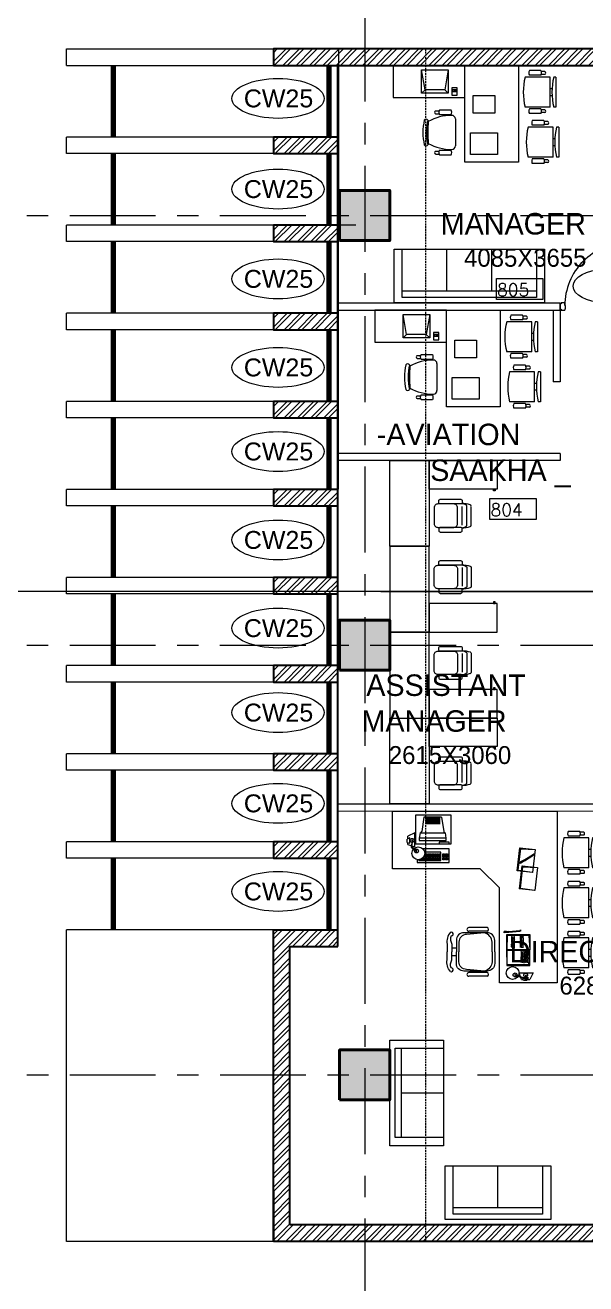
# Model space of a CAD drawing. Header units: millimetres. Extents: x 24487468 to 24959437, y -333213 to 842934.
# Drawn here: x 24724849 to 24732686, y 423765 to 441340 of the extents above; entities that cross this region are included whole.
import ezdxf

# ---------------------------------------------------------------- set-up
doc = ezdxf.new("R2010")
doc.units = ezdxf.units.MM
doc.header["$MEASUREMENT"] = 0
doc.linetypes.add('Centreline', pattern=[21, 12, -3, 3, -3])
doc.linetypes.add('DASHED2', pattern=[0.375, 0.25, -0.125])
doc.layers.get('0').update_dxf_attribs({"lineweight": 5})
for name, color, linetype, lineweight in [('A 0.13 dw', 175, 'Continuous', 5), ('A 0.13furniture', 30, 'Continuous', 0), ('COLUMN', 12, 'Continuous', 40), ('HACTH', 8, 'Continuous', 0), ('hatch', 9, 'Continuous', 0), ('p1 plan grid lck', 6, 'Continuous', 5), ('room number', 99, 'Continuous', 20), ('text', 7, 'Continuous', 15), ('TEXT ROOM', 3, 'Continuous', 15), ('wall', 53, 'Continuous', 15), ('Wall1', 37, 'Continuous', 30), ('WALL2', 4, 'Continuous', 15), ('win shutters', 140, 'Continuous', 25)]:
    doc.layers.add(name, color=color, linetype=linetype, lineweight=lineweight)
doc.styles.add('arial', font='times.ttf')
doc.styles.add('ATTR', font='romans.shx', dxfattribs={"width": 0.8, "height": 0.48})
doc.styles.add('ordinary', font='arial.ttf')
doc.styles.add('ROMANS', font='romans__.ttf')

# ---------------------------------------------------------------- blocks, each defined once
blk = doc.blocks.new('column 350')
at = {"layer": 'COLUMN', "ltscale": 100}
h = blk.add_hatch(color=256, dxfattribs=at)
h.dxf.hatch_style = 1
h.paths.add_polyline_path([(1327.5, 1037.5), (627.5, 1037.5), (627.5, 337.5), (1327.5, 337.5)])
blk.add_lwpolyline([(627.5, 1037.5), (1327.5, 1037.5), (1327.5, 337.5), (627.5, 337.5)], close=True, dxfattribs=at)
blk = doc.blocks.new('Door1000-flat-3')
at = {"layer": 'A 0.13 dw'}
for p, q in [((-38, 0), (-38, -12)), ((38, 0), (-38, 0)), ((-38, -12), (-50, -12)), ((-50, -12), (-50, -63)), ((-50, -63), (-25, -75)), ((-25, -75), (12, -75)), ((12, -75), (12, -63)), ((12, -63), (50, -63)), ((38, -12), (38, 0)), ((50, -12), (38, -12)), ((50, -63), (50, -12)), ((-50, -937), (-25, -925)), ((-50, -988), (-50, -937)), ((-38, -988), (-50, -988)), ((-38, -1000), (-38, -988)), ((38, -1000), (-38, -1000)), ((-25, -925), (12, -925)), ((12, -925), (12, -937)), ((12, -925), (886, -925)), ((12, -937), (50, -937)), ((12, -937), (886, -937)), ((50, -988), (38, -988)), ((38, -988), (38, -1000)), ((50, -937), (50, -988))]:
    blk.add_line(p, q, dxfattribs=at)
blk.add_lwpolyline([(886, -937), (886, -937, 0.414214), (12, -63)], format="xyb", dxfattribs=at)
blk = doc.blocks.new('SEC')
at = {"layer": 'HACTH', "ltscale": 100}
for points in [[(-25663, 0), (-60348, 0), (-60348, 3449), (-59923, 2854)], [(-34685, 0), (0, 0), (0, 3449), (-425, 2854)]]:
    blk.add_lwpolyline(points, dxfattribs=at)
blk = doc.blocks.new('Executive Armchair 1-flat-5-flat-1')
at = {"layer": 'A 0.13furniture'}
for p, q in [((-80.00175, 209.8875), (-430.05475, 209.8875)), ((-207.9205, 299.7425), (-369.9195, 299.7425)), ((-207.9205, 234.94), (-369.9195, 234.94)), ((-152.609, 286.8125), (-201.71775, 286.7925)), ((-152.68875, 247.275), (-200.6105, 247.28)), ((-80.00175, -209.89), (-80.00175, 209.8875)), ((0, 210), (-30.0025, 210)), ((0, 210), (0, -210)), ((-53.85975, 45), (-80.00175, 45)), ((-80.00175, -45), (-53.8405, -45)), ((-80.00175, -209.89), (-430.001, -209.89)), ((-207.9205, -234.9425), (-369.9195, -234.9425)), ((-207.9205, -299.745), (-369.9195, -299.745)), ((-152.609, -286.815), (-201.71775, -286.795)), ((-152.68875, -247.2775), (-200.6105, -247.2825)), ((0, -210), (-30.0025, -210))]:
    blk.add_line(p, q, dxfattribs=at)
for centre, radius, start, end in [((439.44675, 0.11), 894.44925, 166.435999999, 193.5788), ((-316.09875, 267.3425), 62.82115, 148.951400001, 211.048700002), ((-261.74125, 267.3425), 62.82123, 328.951400001, 31.04859), ((-161.7745, 267.0625), 21.77348, 294.664000001, 65.104889999), ((839.5795, 0), 894.58, 166.423299999, 193.576700001), ((-316.099, -267.3425), 62.821, 148.951299998, 211.048700002), ((-261.741, -267.3425), 62.821, 328.951299998, 31.04867), ((-161.7745, -267.065), 21.77342, 294.894900003, 65.336150001)]:
    blk.add_arc(centre, radius, start, end, dxfattribs=at)
at = {"layer": 'A 0.13furniture', "style": 'ATTR', "text_generation_flag": 4, "width": 0.8, "flags": 9}
blk.add_attdef('ESTCODE', (0, 0), '', height=0.1199, rotation=90, dxfattribs=at)
blk = doc.blocks.new('Executive Armchair 1-flat-6-flat-1')
at = {"layer": 'A 0.13furniture'}
for p, q in [((-80.00175, 209.8875), (-430.05475, 209.8875)), ((-207.9205, 299.7425), (-369.9195, 299.7425)), ((-207.9205, 234.94), (-369.9195, 234.94)), ((-152.609, 286.8125), (-201.71775, 286.7925)), ((-152.68875, 247.275), (-200.6105, 247.28)), ((-80.00175, -209.89), (-80.00175, 209.8875)), ((0, 210), (-30.0025, 210)), ((0, 210), (0, -210)), ((-53.85975, 45), (-80.00175, 45)), ((-80.00175, -45), (-53.8405, -45)), ((-80.00175, -209.89), (-430.001, -209.89)), ((-207.9205, -234.9425), (-369.9195, -234.9425)), ((-207.9205, -299.745), (-369.9195, -299.745)), ((-152.609, -286.815), (-201.71775, -286.795)), ((-152.68875, -247.2775), (-200.6105, -247.2825)), ((0, -210), (-30.0025, -210))]:
    blk.add_line(p, q, dxfattribs=at)
for centre, radius, start, end in [((439.44675, 0.11), 894.44925, 166.435999999, 193.5788), ((-316.09875, 267.3425), 62.82115, 148.951400001, 211.048700002), ((-261.74125, 267.3425), 62.82123, 328.951400001, 31.04859), ((-161.7745, 267.0625), 21.77348, 294.664000001, 65.104889999), ((839.5795, 0), 894.58, 166.423299999, 193.576700001), ((-316.099, -267.3425), 62.821, 148.951299998, 211.048700002), ((-261.741, -267.3425), 62.821, 328.951299998, 31.04867), ((-161.7745, -267.065), 21.77342, 294.894900003, 65.336150001)]:
    blk.add_arc(centre, radius, start, end, dxfattribs=at)
at = {"layer": 'A 0.13furniture', "style": 'ATTR', "text_generation_flag": 4, "width": 0.8, "flags": 9}
blk.add_attdef('ESTCODE', (0, 0), '', height=0.1199, rotation=90, dxfattribs=at)
blk = doc.blocks.new('sdfsdfsdf')
at = {"layer": 'A 0.13furniture'}
for p, q in [((-162023, -615733), (-162014, -615531)), ((-161955, -615537), (-161948, -615556)), ((-161939, -615551), (-161955, -615537)), ((-161866, -615687), (-161948, -615556)), ((-161857, -615681), (-161939, -615551)), ((-161771, -615701), (-161762, -615499)), ((-161725, -615770), (-161698, -615571)), ((-161698, -615571), (-161693, -615568)), ((-161473, -615738), (-161446, -615540)), ((-161446, -615540), (-161442, -615536)), ((-160827, -615607), (-160813, -615620)), ((-160817, -615921), (-160813, -615620)), ((-160813, -615620), (-160612, -615607)), ((-160411, -615620), (-160612, -615607)), ((-160608, -615925), (-160608, -615607)), ((-160407, -615921), (-160411, -615620)), ((-160294, -615755), (-160294, -615561)), ((-160294, -615561), (-160199, -615607)), ((-160197, -615623), (-160266, -615806)), ((-160261, -615659), (-160197, -615623)), ((-160226, -615705), (-160226, -615627)), ((-160226, -615627), (-160188, -615645)), ((-160199, -615640), (-160199, -615607)), ((-162038, -615745), (-162023, -615733)), ((-161725, -615770), (-162023, -615733)), ((-161869, -615689), (-161857, -615681)), ((-161835, -615743), (-161869, -615689)), ((-161857, -615681), (-161854, -615680)), ((-161852, -615715), (-161856, -615717)), ((-161839, -615744), (-161856, -615717)), ((-161854, -615680), (-161820, -615734)), ((-161835, -615741), (-161852, -615715)), ((-161835, -615741), (-161839, -615744)), ((-161820, -615734), (-161835, -615743)), ((-161786, -615713), (-161771, -615701)), ((-161473, -615738), (-161771, -615701)), ((-161725, -615770), (-161717, -615781)), ((-161466, -615749), (-161473, -615738)), ((-160882, -615726), (-160885, -615746)), ((-160871, -615899), (-160885, -615746)), ((-160874, -615745), (-160882, -615726)), ((-160860, -615898), (-160874, -615745)), ((-160199, -615724), (-160294, -615755)), ((-160192, -615633), (-160260, -615815)), ((-160257, -615669), (-160192, -615633)), ((-160188, -615692), (-160226, -615705)), ((-160199, -615724), (-160199, -615696)), ((-160188, -615692), (-160188, -615645)), ((-160875, -615899), (-160860, -615898)), ((-160869, -615963), (-160875, -615899)), ((-160871, -615930), (-160875, -615931)), ((-160872, -615962), (-160875, -615931)), ((-160868, -615961), (-160872, -615962)), ((-160868, -615961), (-160871, -615930)), ((-160851, -615962), (-160869, -615963)), ((-160860, -615898), (-160857, -615898)), ((-160857, -615898), (-160851, -615962)), ((-160827, -615929), (-160817, -615921)), ((-160817, -615921), (-160616, -615925)), ((-160616, -615925), (-160612, -615929)), ((-160407, -615921), (-160608, -615925)), ((-161746, -616298), (-161478, -616030)), ((-160925, -616203), (-160925, -616458)), ((-160873, -616203), (-160873, -616458)), ((-160296, -616203), (-160296, -616458)), ((-160244, -616203), (-160244, -616458)), ((-160638, -616631), (-160638, -616694)), ((-160531, -616631), (-160531, -616694)), ((-162495, -616707), (-162495, -617205)), ((-162092, -616707), (-162495, -616707)), ((-162464, -616838), (-162265, -616808)), ((-162464, -616838), (-162464, -617087)), ((-162173, -616773), (-162245, -616784)), ((-162245, -617140), (-162245, -616784)), ((-162173, -616773), (-162173, -617151)), ((-162139, -616773), (-162173, -616773)), ((-162139, -617151), (-162139, -616773)), ((-162116, -616731), (-162116, -616873)), ((-162092, -616731), (-162116, -616731)), ((-162092, -617205), (-162092, -616707)), ((-162024, -616731), (-162024, -617102)), ((-161835, -616731), (-162024, -616731)), ((-161977, -616850), (-161977, -617076)), ((-161859, -616850), (-161977, -616850)), ((-161859, -617158), (-161859, -616850)), ((-161835, -617181), (-161835, -616731)), ((-162464, -616866), (-162370, -616866)), ((-162464, -616877), (-162370, -616877)), ((-162464, -616887), (-162370, -616887)), ((-162464, -616898), (-162370, -616898)), ((-162464, -616909), (-162370, -616909)), ((-162464, -616920), (-162370, -616920)), ((-162464, -616930), (-162370, -616930)), ((-162464, -616941), (-162370, -616941)), ((-162464, -616941), (-162370, -616941)), ((-162464, -616952), (-162370, -616952)), ((-162464, -616963), (-162370, -616963)), ((-162464, -616973), (-162370, -616973)), ((-162464, -616984), (-162370, -616984)), ((-162464, -616995), (-162370, -616995)), ((-162464, -617005), (-162370, -617005)), ((-162464, -617016), (-162370, -617016)), ((-162464, -617027), (-162370, -617027)), ((-162116, -616873), (-162092, -616873)), ((-162495, -617205), (-162092, -617205)), ((-162464, -617038), (-162370, -617038)), ((-162464, -617048), (-162370, -617048)), ((-162464, -617059), (-162370, -617059)), ((-162464, -617087), (-162265, -617116)), ((-162245, -617140), (-162173, -617151)), ((-162173, -617151), (-162139, -617151)), ((-162056, -617257), (-161999, -617188)), ((-162047, -617262), (-161990, -617194)), ((-161872, -617181), (-161835, -617181)), ((-161870, -617158), (-161859, -617158)), ((-162245, -617214), (-162199, -617309)), ((-162050, -617214), (-162245, -617214)), ((-162166, -617309), (-162199, -617309)), ((-162101, -617283), (-162179, -617283)), ((-162179, -617283), (-162161, -617321)), ((-162114, -617321), (-162161, -617321)), ((-162146, -617247), (-162056, -617257)), ((-162136, -617251), (-162047, -617262)), ((-162114, -617321), (-162101, -617283)), ((-162082, -617309), (-162110, -617309)), ((-162082, -617309), (-162050, -617214))]:
    blk.add_line(p, q, dxfattribs=at)
for points in [[(-162552, -616019), (-162552, -615224), (-160152, -615224), (-160152, -615734)], [(-160152, -615734), (-160152, -616030), (-161478, -616030)], [(-161746, -616298), (-161746, -617524), (-162552, -617524), (-162552, -616019)], [(-161922, -617083), (-161915, -617083), (-161915, -617086)], [(-161910, -617089), (-161910, -617083), (-161902, -617083), (-161902, -617096)], [(-161892, -617105), (-161886, -617105), (-161886, -617112)], [(-161876, -617131), (-161872, -617131), (-161872, -617146), (-161872, -617146)]]:
    blk.add_lwpolyline(points, dxfattribs=at)
for points in [[(-161693, -615568), (-161717, -615781), (-162038, -615745), (-162014, -615531)], [(-161442, -615536), (-161466, -615749), (-161786, -615713), (-161762, -615499)], [(-160612, -615929), (-160827, -615929), (-160827, -615607), (-160612, -615607)], [(-160612, -615929), (-160397, -615929), (-160397, -615607), (-160612, -615607)], [(-161945, -616758), (-161945, -616773), (-161954, -616773), (-161954, -616758)], [(-161945, -616784), (-161945, -616799), (-161954, -616799), (-161954, -616784)], [(-161945, -616806), (-161945, -616821), (-161954, -616821), (-161954, -616806)], [(-161930, -616758), (-161930, -616773), (-161939, -616773), (-161939, -616758)], [(-161930, -616784), (-161930, -616799), (-161939, -616799), (-161939, -616784)], [(-161930, -616806), (-161930, -616821), (-161939, -616821), (-161939, -616806)], [(-161915, -616758), (-161915, -616773), (-161924, -616773), (-161924, -616758)], [(-161915, -616784), (-161915, -616799), (-161924, -616799), (-161924, -616784)], [(-161915, -616806), (-161915, -616821), (-161924, -616821), (-161924, -616806)], [(-161902, -616758), (-161902, -616773), (-161910, -616773), (-161910, -616758)], [(-161902, -616784), (-161902, -616799), (-161910, -616799), (-161910, -616784)], [(-161902, -616806), (-161902, -616821), (-161910, -616821), (-161910, -616806)], [(-161886, -616758), (-161886, -616773), (-161895, -616773), (-161895, -616758)], [(-161886, -616784), (-161886, -616799), (-161895, -616799), (-161895, -616784)], [(-161886, -616806), (-161886, -616821), (-161895, -616821), (-161895, -616806)], [(-161872, -616758), (-161872, -616773), (-161880, -616773), (-161880, -616758)], [(-161872, -616784), (-161872, -616799), (-161880, -616799), (-161880, -616784)], [(-161872, -616806), (-161872, -616821), (-161880, -616821), (-161880, -616806)], [(-161945, -616865), (-161945, -616881), (-161954, -616881), (-161954, -616865)], [(-161945, -616891), (-161945, -616906), (-161954, -616906), (-161954, -616891)], [(-161945, -616914), (-161945, -616929), (-161954, -616929), (-161954, -616914)], [(-161945, -616940), (-161945, -616955), (-161954, -616955), (-161954, -616940)], [(-161945, -616960), (-161945, -616976), (-161954, -616976), (-161954, -616960)], [(-161945, -616986), (-161945, -617001), (-161954, -617001), (-161954, -616986)], [(-161945, -617009), (-161945, -617024), (-161954, -617024), (-161954, -617009)], [(-161945, -617035), (-161945, -617050), (-161954, -617050), (-161954, -617035)], [(-161930, -616865), (-161930, -616881), (-161939, -616881), (-161939, -616865)], [(-161930, -616891), (-161930, -616906), (-161939, -616906), (-161939, -616891)], [(-161930, -616914), (-161930, -616929), (-161939, -616929), (-161939, -616914)], [(-161930, -616940), (-161930, -616955), (-161939, -616955), (-161939, -616940)], [(-161930, -616960), (-161930, -616976), (-161939, -616976), (-161939, -616960)], [(-161930, -616986), (-161930, -617001), (-161939, -617001), (-161939, -616986)], [(-161930, -617009), (-161930, -617024), (-161939, -617024), (-161939, -617009)], [(-161930, -617035), (-161930, -617050), (-161939, -617050), (-161939, -617035)], [(-161915, -616865), (-161915, -616881), (-161924, -616881), (-161924, -616865)], [(-161915, -616891), (-161915, -616906), (-161924, -616906), (-161924, -616891)], [(-161915, -616914), (-161915, -616929), (-161924, -616929), (-161924, -616914)], [(-161915, -616940), (-161915, -616955), (-161924, -616955), (-161924, -616940)], [(-161915, -616960), (-161915, -616976), (-161924, -616976), (-161924, -616960)], [(-161915, -616986), (-161915, -617001), (-161924, -617001), (-161924, -616986)], [(-161915, -617009), (-161915, -617024), (-161924, -617024), (-161924, -617009)], [(-161915, -617035), (-161915, -617050), (-161924, -617050), (-161924, -617035)], [(-161902, -616865), (-161902, -616881), (-161910, -616881), (-161910, -616865)], [(-161902, -616891), (-161902, -616906), (-161910, -616906), (-161910, -616891)], [(-161902, -616914), (-161902, -616929), (-161910, -616929), (-161910, -616914)], [(-161902, -616940), (-161902, -616955), (-161910, -616955), (-161910, -616940)], [(-161902, -616960), (-161902, -616976), (-161910, -616976), (-161910, -616960)], [(-161902, -616986), (-161902, -617001), (-161910, -617001), (-161910, -616986)], [(-161902, -617009), (-161902, -617024), (-161910, -617024), (-161910, -617009)], [(-161902, -617035), (-161902, -617050), (-161910, -617050), (-161910, -617035)], [(-161886, -616865), (-161886, -616881), (-161895, -616881), (-161895, -616865)], [(-161886, -616891), (-161886, -616906), (-161895, -616906), (-161895, -616891)], [(-161886, -616914), (-161886, -616929), (-161895, -616929), (-161895, -616914)], [(-161886, -616940), (-161886, -616955), (-161895, -616955), (-161895, -616940)], [(-161886, -616960), (-161886, -616976), (-161895, -616976), (-161895, -616960)], [(-161886, -616986), (-161886, -617001), (-161895, -617001), (-161895, -616986)], [(-161886, -617009), (-161886, -617024), (-161895, -617024), (-161895, -617009)], [(-161886, -617035), (-161886, -617050), (-161895, -617050), (-161895, -617035)], [(-161872, -616865), (-161872, -616881), (-161880, -616881), (-161880, -616865)], [(-161872, -616891), (-161872, -616906), (-161880, -616906), (-161880, -616891)], [(-161872, -616914), (-161872, -616929), (-161880, -616929), (-161880, -616914)], [(-161872, -616940), (-161872, -616955), (-161880, -616955), (-161880, -616940)], [(-161872, -616960), (-161872, -616976), (-161880, -616976), (-161880, -616960)], [(-161872, -616986), (-161872, -617001), (-161880, -617001), (-161880, -616986)], [(-161872, -617009), (-161872, -617024), (-161880, -617024), (-161880, -617009)], [(-161872, -617035), (-161872, -617050), (-161880, -617050), (-161880, -617035)], [(-161945, -617057), (-161945, -617072), (-161954, -617072), (-161954, -617057)], [(-161930, -617057), (-161930, -617072), (-161939, -617072), (-161939, -617057)], [(-161915, -617057), (-161915, -617072), (-161924, -617072), (-161924, -617057)], [(-161902, -617057), (-161902, -617072), (-161910, -617072), (-161910, -617057)], [(-161886, -617057), (-161886, -617072), (-161895, -617072), (-161895, -617057)], [(-161886, -617083), (-161886, -617098), (-161895, -617098), (-161895, -617083)], [(-161872, -617057), (-161872, -617072), (-161880, -617072), (-161880, -617057)], [(-161872, -617083), (-161872, -617098), (-161880, -617098), (-161880, -617083)], [(-161872, -617105), (-161872, -617120), (-161880, -617120), (-161880, -617105)]]:
    blk.add_lwpolyline(points, close=True, dxfattribs=at)
for points in [[(-160584, -616096), (-160746, -616096, 0.414214), (-160853, -616203), (-160853, -616526, 0.418376), (-160746, -616631), (-160584, -616631)], [(-160584, -616130), (-160721, -616130, 0.28028), (-160853, -616237), (-160829, -616490, 0.418376), (-160721, -616596), (-160584, -616596)], [(-160584, -616096), (-160423, -616096, -0.414214), (-160316, -616203), (-160316, -616526, -0.418376), (-160423, -616631), (-160584, -616631)], [(-160584, -616130), (-160447, -616130, -0.28028), (-160316, -616237), (-160340, -616490, -0.418376), (-160447, -616596), (-160584, -616596)], [(-160858, -616716, 0.207066), (-160694, -616763), (-160584, -616763)], [(-160809, -616707, 0.214578), (-160695, -616694), (-160584, -616694)], [(-160360, -616707, -0.214578), (-160474, -616694), (-160584, -616694)], [(-160311, -616716, -0.207066), (-160475, -616763), (-160584, -616763)]]:
    blk.add_lwpolyline(points, format="xyb", dxfattribs=at)
for centre, radius in [((-160290, -615846), 89.7), ((-160263, -615811), 27.1), ((-160259, -615664), 27.1), ((-161960, -617164), 89.7), ((-161994, -617190), 27.1), ((-162141, -617249), 27.1)]:
    blk.add_circle(centre, radius, dxfattribs=at)
for centre, radius, start, end in [((-160259, -615664), 5.37, 290.2362, 110.2362), ((-160263, -615811), 5.37, 124.9751, 304.9751), ((-160899, -616208), 26.3, 10.358, 169.4219), ((-160270, -616208), 26.3, 10.5781, 169.642), ((-160899, -616458), 25.9, 180, 0), ((-160270, -616458), 25.9, 180, 0), ((-160835, -616703), 26.3, 352.4652, 210.1772), ((-160334, -616703), 26.3, 329.8228, 187.5348), ((-162269, -616785), 23.8, 276.4338, 2.748), ((-162269, -617139), 23.8, 357.252, 83.5662), ((-161995, -617191), 5.37, 325.0249, 145.0249), ((-162141, -617249), 5.37, 159.7638, 339.7638)]:
    blk.add_arc(centre, radius, start, end, dxfattribs=at)
for points in [[(-160430, -615634), (-160441, -615636), (-160446, -615637), (-160454, -615635), (-160460, -615637), (-160468, -615635), (-160473, -615638), (-160482, -615634), (-160486, -615637), (-160497, -615634), (-160501, -615637), (-160508, -615634), (-160511, -615636), (-160530, -615632), (-160532, -615635), (-160538, -615632), (-160555, -615634), (-160557, -615631), (-160560, -615634), (-160564, -615633), (-160567, -615634), (-160577, -615634), (-160582, -615635), (-160586, -615634), (-160589, -615637), (-160590, -615635), (-160592, -615635)], [(-160646, -615735), (-160657, -615736), (-160663, -615737), (-160671, -615736), (-160676, -615737), (-160685, -615736), (-160690, -615739), (-160699, -615734), (-160703, -615737), (-160714, -615734), (-160718, -615737), (-160725, -615734), (-160727, -615736), (-160747, -615733), (-160749, -615736), (-160755, -615733), (-160771, -615734), (-160774, -615731), (-160777, -615734), (-160781, -615733), (-160784, -615734), (-160793, -615735), (-160799, -615736), (-160803, -615734), (-160806, -615737), (-160807, -615736), (-160808, -615736)], [(-160642, -615718), (-160653, -615719), (-160658, -615721), (-160667, -615719), (-160672, -615721), (-160680, -615719), (-160686, -615722), (-160694, -615718), (-160698, -615721), (-160709, -615718), (-160713, -615721), (-160720, -615718), (-160723, -615719), (-160742, -615716), (-160745, -615719), (-160750, -615716), (-160767, -615717), (-160770, -615715), (-160772, -615718), (-160776, -615716), (-160779, -615718), (-160789, -615718), (-160794, -615719), (-160798, -615718), (-160801, -615720), (-160802, -615719), (-160804, -615719)], [(-160641, -615697), (-160652, -615698), (-160657, -615699), (-160666, -615698), (-160671, -615699), (-160679, -615698), (-160685, -615701), (-160693, -615697), (-160697, -615699), (-160708, -615697), (-160712, -615699), (-160719, -615697), (-160722, -615698), (-160741, -615695), (-160744, -615698), (-160749, -615695), (-160766, -615696), (-160769, -615694), (-160771, -615696), (-160775, -615695), (-160778, -615696), (-160788, -615697), (-160793, -615698), (-160797, -615696), (-160800, -615699), (-160801, -615698), (-160803, -615698)], [(-160435, -615672), (-160446, -615674), (-160452, -615675), (-160460, -615673), (-160465, -615675), (-160474, -615673), (-160479, -615676), (-160488, -615672), (-160491, -615675), (-160503, -615672), (-160507, -615675), (-160514, -615672), (-160516, -615674), (-160536, -615670), (-160538, -615673), (-160544, -615670), (-160560, -615672), (-160563, -615669), (-160566, -615672), (-160570, -615670), (-160572, -615672), (-160582, -615672), (-160588, -615673), (-160592, -615672), (-160594, -615675), (-160596, -615673), (-160597, -615673)], [(-160434, -615724), (-160445, -615725), (-160450, -615726), (-160459, -615725), (-160464, -615726), (-160473, -615725), (-160478, -615728), (-160486, -615723), (-160490, -615726), (-160502, -615723), (-160505, -615726), (-160513, -615723), (-160515, -615725), (-160534, -615722), (-160537, -615725), (-160543, -615722), (-160559, -615723), (-160562, -615720), (-160564, -615723), (-160569, -615722), (-160571, -615723), (-160581, -615723), (-160586, -615725), (-160591, -615723), (-160593, -615726), (-160595, -615725), (-160596, -615725)], [(-160431, -615655), (-160442, -615657), (-160447, -615658), (-160456, -615657), (-160461, -615658), (-160469, -615657), (-160475, -615660), (-160483, -615655), (-160487, -615658), (-160498, -615655), (-160502, -615658), (-160509, -615655), (-160512, -615657), (-160531, -615654), (-160534, -615656), (-160539, -615654), (-160556, -615655), (-160559, -615652), (-160561, -615655), (-160565, -615654), (-160568, -615655), (-160578, -615655), (-160583, -615656), (-160587, -615655), (-160590, -615658), (-160591, -615656), (-160593, -615656)], [(-160430, -615707), (-160441, -615708), (-160446, -615710), (-160454, -615708), (-160460, -615710), (-160468, -615708), (-160473, -615711), (-160482, -615707), (-160486, -615710), (-160497, -615707), (-160501, -615710), (-160508, -615707), (-160511, -615708), (-160530, -615705), (-160532, -615708), (-160538, -615705), (-160555, -615706), (-160557, -615704), (-160560, -615706), (-160564, -615705), (-160567, -615706), (-160577, -615707), (-160582, -615708), (-160586, -615706), (-160589, -615709), (-160590, -615708), (-160592, -615708)], [(-160428, -615686), (-160439, -615687), (-160445, -615688), (-160453, -615687), (-160459, -615688), (-160467, -615687), (-160472, -615690), (-160481, -615685), (-160485, -615688), (-160496, -615685), (-160500, -615688), (-160507, -615685), (-160509, -615687), (-160529, -615684), (-160531, -615687), (-160537, -615684), (-160554, -615685), (-160556, -615682), (-160559, -615685), (-160563, -615684), (-160566, -615685), (-160576, -615685), (-160581, -615687), (-160585, -615685), (-160588, -615688), (-160589, -615687), (-160590, -615687)], [(-160644, -615857), (-160655, -615859), (-160660, -615860), (-160669, -615859), (-160674, -615860), (-160683, -615859), (-160688, -615862), (-160696, -615857), (-160700, -615860), (-160712, -615857), (-160715, -615860), (-160723, -615857), (-160725, -615859), (-160744, -615856), (-160747, -615859), (-160753, -615856), (-160769, -615857), (-160772, -615854), (-160774, -615857), (-160779, -615856), (-160781, -615857), (-160791, -615857), (-160796, -615859), (-160801, -615857), (-160803, -615860), (-160805, -615859), (-160806, -615859)], [(-160639, -615841), (-160650, -615842), (-160656, -615843), (-160664, -615842), (-160670, -615843), (-160678, -615842), (-160683, -615845), (-160692, -615841), (-160696, -615843), (-160707, -615841), (-160711, -615843), (-160718, -615841), (-160721, -615842), (-160740, -615839), (-160742, -615842), (-160748, -615839), (-160765, -615840), (-160767, -615837), (-160770, -615840), (-160774, -615839), (-160777, -615840), (-160787, -615841), (-160792, -615842), (-160796, -615840), (-160799, -615843), (-160800, -615842), (-160802, -615842)], [(-160638, -615819), (-160649, -615821), (-160655, -615822), (-160663, -615821), (-160669, -615822), (-160677, -615821), (-160682, -615824), (-160691, -615819), (-160695, -615822), (-160706, -615819), (-160710, -615822), (-160717, -615819), (-160719, -615821), (-160739, -615818), (-160741, -615821), (-160747, -615818), (-160764, -615819), (-160766, -615816), (-160769, -615819), (-160773, -615818), (-160776, -615819), (-160785, -615819), (-160791, -615821), (-160795, -615819), (-160798, -615822), (-160799, -615821), (-160800, -615821)]]:
    blk.add_spline(points, degree=3, dxfattribs=at)
at = {"layer": 'A 0.13furniture', "rotation": 90}
for name, p in [('Executive Armchair 1-flat-6-flat-1', (-161968, -614699)), ('Executive Armchair 1-flat-6-flat-1', (-161269, -614699)), ('Executive Armchair 1-flat-5-flat-1', (-160571, -614699))]:
    blk.add_blockref(name, p, dxfattribs=at)
blk = doc.blocks.new('*U36')
at = {"layer": 'room number'}
blk.add_lwpolyline([(46, 40), (46, 240), (491, 240), (491, 40)], close=True, dxfattribs=at)
at = {"layer": 'room number', "style": 'ROMANS'}
blk.add_attdef('ROOM_NUM', (53, 73), '', height=120, dxfattribs=at)
blk = doc.blocks.new('s11')
at = {"layer": 'A 0.13furniture'}
for p, q in [((-1363, 675), (-1363, 0)), ((-113, 675), (-1363, 675)), ((-1363, 587), (-1363, 0)), ((-113, 587), (-1363, 587)), ((-738, 587), (-738, 0)), ((-113, 0), (-113, 675))]:
    blk.add_line(p, q, dxfattribs=at)
blk.add_lwpolyline([(0, 0), (0, 750), (-1475, 750), (-1475, 0)], close=True, dxfattribs=at)
at = {"layer": 'A 0.13furniture', "style": 'ATTR', "text_generation_flag": 4, "width": 0.8, "flags": 9}
blk.add_attdef('ESTCODE', (0, 750), '', height=0.42, rotation=180, dxfattribs=at)
blk = doc.blocks.new('Production Armchair 1-flat-3-flat-1')
at = {"layer": 'A 0.13furniture'}
for p, q in [((175, 302), (224, 302)), ((175, 262), (225, 262)), ((231, 315), (393, 315)), ((231, 250), (393, 250)), ((454, 189), (454, -188)), ((175, -261), (225, -261)), ((175, -300), (224, -300)), ((231, -248), (393, -248)), ((231, -313), (393, -313))]:
    blk.add_line(p, q, dxfattribs=at)
for centre, radius, start, end in [((44, 156), 30.3, 34.2916, 145.7084), ((402, -433), 672, 89.8784, 119.0931), ((185, 282), 21.8, 114.8953, 245.3358), ((284, 282), 62.8, 148.9511, 211.0489), ((340, 282), 62.8, 328.9511, 31.0489), ((405, 190), 48.9, 359.252, 92.1864), ((804, 0), 804, 167.6021, 192.3979), ((854, 0), 804, 167.6021, 192.3979), ((1965, 0), 1896, 175.3453, 184.606), ((44, -156), 30.3, 214.2902, 325.7098), ((402, 435), 672, 240.894, 270.1219), ((185, -280), 21.8, 114.6645, 245.1044), ((284, -281), 62.8, 148.9511, 211.0489), ((340, -281), 62.8, 328.9511, 31.0489), ((405, -188), 48.9, 267.8132, 0.748)]:
    blk.add_arc(centre, radius, start, end, dxfattribs=at)
at = {"layer": 'A 0.13furniture', "style": 'ATTR', "text_generation_flag": 4, "width": 0.8, "flags": 9}
blk.add_attdef('ESTCODE', (0, 0), '', height=0.126, rotation=270, dxfattribs=at)
blk = doc.blocks.new('ASD-flat-1-flat-1')
at = {"layer": 'A 0.13furniture'}
for p, q in [((552383, -73628), (551383, -73628)), ((551383, -73628), (551383, -74078)), ((551777, -74017), (551777, -73692)), ((551827, -73967), (551777, -73692)), ((551777, -73692), (552152, -73692)), ((552152, -73692), (552102, -73967)), ((552152, -73692), (552152, -74017)), ((551777, -74017), (551827, -73967)), ((552102, -73967), (551827, -73967)), ((552102, -73967), (552152, -74017)), ((552202, -73942), (552202, -74042)), ((552277, -73942), (552202, -73942)), ((552214, -73967), (552214, -73992)), ((552264, -73967), (552214, -73967)), ((552239, -73967), (552239, -73992)), ((552264, -73992), (552264, -73967)), ((552277, -74042), (552277, -73942)), ((551383, -74078), (552383, -74078)), ((552152, -74017), (551777, -74017)), ((552202, -74042), (552277, -74042)), ((552214, -73992), (552264, -73992))]:
    blk.add_line(p, q, dxfattribs=at)
for points in [[(553133, -73628), (553133, -74978), (552383, -74978), (552383, -73628)], [(552801, -74296), (552501, -74296), (552501, -74046), (552801, -74046)], [(552839, -74871), (552464, -74871), (552464, -74571), (552839, -74571)]]:
    blk.add_lwpolyline(points, close=True, dxfattribs=at)
for name, p in [('Executive Armchair 1-flat-6-flat-1', (553655, -74001)), ('Production Armchair 1-flat-3-flat-1', (551797, -74565)), ('Executive Armchair 1-flat-5-flat-1', (553696, -74699))]:
    blk.add_blockref(name, p, dxfattribs=at)
at = {"layer": 'A 0.13furniture', "style": 'ATTR', "width": 0.8, "flags": 9}
blk.add_attdef('ESTCODE', (551777, -73692), '', height=0.00147, dxfattribs=at)
blk = doc.blocks.new('tt1')
at = {"layer": 'A 0.13furniture'}
for p, q in [((-1136, 904), (-1136, 641)), ((-1078, 902), (-1078, 639)), ((-1012, 901), (-1012, 640))]:
    blk.add_line(p, q, dxfattribs=at)
for points in [[(0, 0), (-552, 0), (-552, 1198), (0, 1198)], [(-552, 0), (-1502, 0), (-1502, 400), (-552, 400)], [(-1450, 400), (-1474, 400), (-1474, 422), (-1450, 422)]]:
    blk.add_lwpolyline(points, close=True, dxfattribs=at)
for points in [[(-993, 934), (-706, 934, 0.414214), (-686, 953), (-686, 979, 0.414214), (-706, 999), (-993, 999, 0.414214), (-1012, 979), (-1012, 953, 0.414214)], [(-673, 934), (-895, 934, 0.414214), (-947, 881), (-947, 660, 0.414214), (-895, 607), (-673, 607, 0.414214), (-621, 660), (-621, 881, 0.414214)], [(-993, 607), (-706, 607, -0.414214), (-686, 588), (-686, 562, -0.414214), (-706, 542), (-993, 542, -0.414214), (-1012, 562), (-1012, 588, -0.414214)]]:
    blk.add_lwpolyline(points, format="xyb", close=True, dxfattribs=at)
for centre, radius, start, end in [((-1117, 904), 19.6, 110.5247, 180), ((-1022, 650), 290, 87.2024, 110.5247), ((-1058, 902), 19.6, 125.6622, 180), ((-1008, 832), 106, 88.5058, 125.6622), ((-1117, 637), 19.6, 180, 249.4753), ((-1022, 891), 290, 249.4753, 272.7976), ((-1058, 639), 19.6, 180, 234.3378), ((-1008, 709), 106, 234.3378, 271.4942)]:
    blk.add_arc(centre, radius, start, end, dxfattribs=at)
blk = doc.blocks.new("84'' Sofa-flat-3-flat-1")
at = {"layer": 'A 0.13furniture'}
for p, q in [((-1987.5, -75), (-1987.5, -749.999925)), ((-112.5, -75), (-1987.5, -75)), ((-112.5, -162.5), (-1987.5, -162.5)), ((-1362.5, -162.5), (-1362.5, -749.999925)), ((-737.5, -162.5), (-737.5, -749.999925)), ((-112.5, -749.999925), (-112.5, -75))]:
    blk.add_line(p, q, dxfattribs=at)
blk.add_lwpolyline([(0, -749.999925), (0, 0), (-2100, 0), (-2100, -749.999925)], close=True, dxfattribs=at)
at = {"layer": 'A 0.13furniture', "style": 'ATTR', "text_generation_flag": 4, "width": 0.8, "flags": 9}
blk.add_attdef('ESTCODE', (0, 0), '', height=0.42, rotation=180, dxfattribs=at)

msp = doc.modelspace()

# ---------------------------------------------------------------- hatches: boundary and pattern name
at = {"layer": 'hatch', "ltscale": 100}
h = msp.add_hatch(dxfattribs=at)
h.set_pattern_fill('ANSI32', color=256, scale=350)
h.set_pattern_definition([(45, (24731962.92, 440020), (-92.8078, 92.8078), []), (45, (24732024.8, 440020), (-92.8078, 92.8078), [])])
h.paths.add_polyline_path([(24733558.1, 440777.5), (24735376.5, 440777.5), (24735376.5, 439512.5), (24735606.5, 439512.5), (24735606.5, 441007.5), (24729219.3, 441007.5), (24728319.3, 441007.5), (24728319.3, 440777.5), (24729219.3, 440777.5), (24733328.1, 440777.5), (24733328.1, 439032.5), (24733558.1, 439032.5)])
h = msp.add_hatch(dxfattribs=at)
h.set_pattern_fill('ANSI32', color=256, scale=350)
h.set_pattern_definition([(45, (24728769.34, 439662.5), (-92.808, 92.808), []), (45, (24728831.22, 439662.5), (-92.808, 92.808), [])])
h.paths.add_polyline_path([(24729219.3, 439777.5), (24728319.3, 439777.5), (24728319.3, 439547.5), (24729219.3, 439547.5)])
h = msp.add_hatch(dxfattribs=at)
h.set_pattern_fill('ANSI32', color=256, scale=350)
h.set_pattern_definition([(45, (24728769.34, 438432.5), (-92.808, 92.808), []), (45, (24728831.22, 438432.5), (-92.808, 92.808), [])])
h.paths.add_polyline_path([(24729219.3, 438547.5), (24728319.3, 438547.5), (24728319.3, 438317.5), (24729219.3, 438317.5)])
h = msp.add_hatch(dxfattribs=at)
h.set_pattern_fill('ANSI32', color=256, scale=350)
h.set_pattern_definition([(45, (24728769.35, 437202.5), (-92.808, 92.808), []), (45, (24728831.22, 437202.5), (-92.808, 92.808), [])])
h.paths.add_polyline_path([(24729219.3, 437317.5), (24728319.3, 437317.5), (24728319.3, 437087.5), (24729219.3, 437087.5)])
h = msp.add_hatch(dxfattribs=at)
h.set_pattern_fill('ANSI32', color=256, scale=350)
h.set_pattern_definition([(45, (24728769.35, 435972.5), (-92.808, 92.808), []), (45, (24728831.22, 435972.5), (-92.808, 92.808), [])])
h.paths.add_polyline_path([(24729219.3, 436087.5), (24728319.3, 436087.5), (24728319.3, 435857.5), (24729219.3, 435857.5)])
h = msp.add_hatch(dxfattribs=at)
h.set_pattern_fill('ANSI32', color=256, scale=350)
h.set_pattern_definition([(45, (24728769.34, 434742.5), (-92.808, 92.808), []), (45, (24728831.22, 434742.5), (-92.808, 92.808), [])])
h.paths.add_polyline_path([(24729219.3, 434857.5), (24728319.3, 434857.5), (24728319.3, 434627.5), (24729219.3, 434627.5)])
h = msp.add_hatch(dxfattribs=at)
h.set_pattern_fill('ANSI32', color=256, scale=350)
h.set_pattern_definition([(45, (24728769.35, 433512.5), (-92.808, 92.808), []), (45, (24728831.22, 433512.5), (-92.808, 92.808), [])])
h.paths.add_polyline_path([(24729219.3, 433627.5), (24728319.3, 433627.5), (24728319.3, 433397.5), (24729219.3, 433397.5)])
h = msp.add_hatch(dxfattribs=at)
h.set_pattern_fill('ANSI32', color=256, scale=350)
h.set_pattern_definition([(45, (24728769.35, 432282.5), (-92.808, 92.808), []), (45, (24728831.22, 432282.5), (-92.808, 92.808), [])])
h.paths.add_polyline_path([(24729219.3, 432397.5), (24728319.3, 432397.5), (24728319.3, 432167.5), (24729219.3, 432167.5)])
h = msp.add_hatch(dxfattribs=at)
h.set_pattern_fill('ANSI32', color=256, scale=350)
h.set_pattern_definition([(45, (24728769.34, 431052.5), (-92.808, 92.808), []), (45, (24728831.22, 431052.5), (-92.808, 92.808), [])])
h.paths.add_polyline_path([(24729219.3, 431167.5), (24728319.3, 431167.5), (24728319.3, 430937.5), (24729219.3, 430937.5)])
h = msp.add_hatch(dxfattribs=at)
h.set_pattern_fill('ANSI32', color=256, scale=350)
h.set_pattern_definition([(45, (24728769.34, 429822.5), (-92.808, 92.808), []), (45, (24728831.22, 429822.5), (-92.808, 92.808), [])])
h.paths.add_polyline_path([(24729219.3, 429937.5), (24728319.3, 429937.5), (24728319.3, 429707.5), (24729219.3, 429707.5)])
h = msp.add_hatch(dxfattribs=at)
h.set_pattern_fill('ANSI32', color=256, scale=350)
h.set_pattern_definition([(45, (24731962.92, 426532.5), (-92.8078, 92.8078), []), (45, (24732024.8, 426532.5), (-92.8078, 92.8078), [])])
edge = h.paths.add_edge_path()
edge.add_line((24729219.3, 428707.5), (24728319.3, 428707.5))
edge.add_line((24728319.3, 428707.5), (24728319.3, 424357.5))
edge.add_line((24728319.3, 424357.5), (24735606.5, 424357.5))
edge.add_line((24735606.5, 424357.5), (24735606.5, 426514.6))
edge.add_line((24735606.5, 426514.6), (24735606.5, 427032.5))
edge.add_line((24735606.5, 427032.5), (24733631.5, 427032.5))
edge.add_line((24733631.5, 427032.5), (24733631.5, 426802.5))
edge.add_line((24733631.5, 426802.5), (24735376.5, 426802.5))
edge.add_line((24735376.5, 426802.5), (24735376.5, 424587.5))
edge.add_line((24735376.5, 424587.5), (24734379.3, 424587.5))
edge.add_ellipse((24734376.7, 424797.6), major_axis=(260.2, 0.8), ratio=0.8076923, start_angle=629.10481, end_angle=630.44175, ccw=False)
edge.add_ellipse((24734376.7, 424797.6), major_axis=(260.2, 0.8), ratio=0.8076923, start_angle=270.44175, end_angle=629.10481)
edge.add_line((24734373.3, 424587.5), (24728549.3, 424587.5))
edge.add_line((24728549.3, 424587.5), (24728549.3, 428477.5))
edge.add_line((24728549.3, 428477.5), (24729219.3, 428477.5))
edge.add_line((24729219.3, 428477.5), (24729219.3, 428707.5))

# ---------------------------------------------------------------- linework, layer by layer
at = {"ltscale": 100}
msp.add_lwpolyline([(24729226.1, 441007.5), (24729212.6, 428707.5), (24728312.6, 428707.5), (24728326.1, 424357.5), (24735606.5, 424357.5), (24735606.5, 425537.5), (24739931.5, 425537.5), (24739931.5, 424357.5), (24744083.6, 424357.5), (24744083.6, 425552.5), (24755082, 425552.5), (24755082, 439832), (24744091.5, 439832), (24744091.5, 441007.5), (24739930.4, 441007.5), (24739930.4, 439827.5), (24735606.5, 439827.5), (24735606.5, 441007.5), (24729226.1, 441007.5)], dxfattribs=at)
at = {"layer": 'HACTH', "linetype": 'DASHED2', "ltscale": 100}
msp.add_line((24730444.3, 441007.5), (24730444.3, 424357.5), dxfattribs=at)
at = {"layer": 'p1 plan grid lck', "linetype": 'Centreline', "ltscale": 100}
for p, q in [((24729594.3, 456175.4), (24729594.3, 409328.4)), ((24708671.7, 438682.5), (24761061.5, 438682.5)), ((24708671.2, 432682.5), (24761060.9, 432682.5)), ((24708672.7, 426682.5), (24761062.5, 426682.5))]:
    msp.add_line(p, q, dxfattribs=at)
at = {"layer": 'text', "ltscale": 100}
for centre, major_axis, ratio in [((24728383.2, 440317), (-645.2, 0), 0.4312913), ((24728383.2, 439051.1), (-645.2, 0), 0.4312913), ((24728383.2, 437797.5), (-645.2, 0), 0.4312913), ((24732934, 437697.4), (-424.8, 0), 0.5372842), ((24728383.2, 436560.6), (-645.2, 0), 0.4312913), ((24728383.2, 435387), (-645.2, 0), 0.4312913), ((24728383.2, 434152.1), (-645.2, 0), 0.4312913), ((24728383.2, 432920.9), (-645.2, 0), 0.4312913), ((24728383.2, 431741.9), (-645.2, 0), 0.4312913), ((24728383.2, 430473.9), (-645.2, 0), 0.4312913), ((24728383.2, 429243.9), (-645.2, 0), 0.4312913)]:
    msp.add_ellipse(centre, major_axis=major_axis, ratio=ratio, dxfattribs=at)
at = {"layer": 'wall', "ltscale": 100}
for p, q in [((24725425.8, 441007.5), (24728507.5, 441007.5)), ((24725425.8, 440777.5), (24725425.8, 441007.5)), ((24725425.8, 440777.5), (24728507.5, 440777.5)), ((24728507.5, 439777.5), (24725425.8, 439777.5)), ((24725425.8, 439547.5), (24725425.8, 439777.5)), ((24728507.5, 439547.5), (24725425.8, 439547.5)), ((24729472.1, 438547.5), (24725425.8, 438547.5)), ((24725425.8, 438317.5), (24725425.8, 438547.5)), ((24728507.5, 438317.5), (24725425.8, 438317.5)), ((24728507.5, 437317.5), (24725425.8, 437317.5)), ((24725425.8, 437087.5), (24725425.8, 437317.5)), ((24728507.5, 437087.5), (24725425.8, 437087.5)), ((24728507.5, 436087.5), (24725425.8, 436087.5)), ((24725425.8, 435857.5), (24725425.8, 436087.5)), ((24728507.5, 435857.5), (24725425.8, 435857.5)), ((24728507.5, 434857.5), (24725425.8, 434857.5)), ((24725425.8, 434627.5), (24725425.8, 434857.5)), ((24728507.5, 434627.5), (24725425.8, 434627.5)), ((24728507.5, 433627.5), (24725425.8, 433627.5)), ((24725425.8, 433397.5), (24725425.8, 433627.5)), ((24728507.5, 433397.5), (24725425.8, 433397.5)), ((24728507.5, 432397.5), (24725425.8, 432397.5)), ((24725425.8, 432167.5), (24725425.8, 432397.5)), ((24728507.5, 432167.5), (24725425.8, 432167.5)), ((24728507.5, 431167.5), (24725425.8, 431167.5)), ((24725425.8, 430937.5), (24725425.8, 431167.5)), ((24728507.5, 430937.5), (24725425.8, 430937.5)), ((24728507.5, 429937.5), (24725425.8, 429937.5)), ((24725425.8, 429707.5), (24725425.8, 429937.5)), ((24728507.5, 429707.5), (24725425.8, 429707.5)), ((24728507.5, 428707.5), (24725425.8, 428707.5)), ((24725425.8, 424357.5), (24725425.8, 428707.5)), ((24725425.8, 428477.5), (24725425.8, 428707.5)), ((24728507.5, 428707.5), (24725425.8, 428707.5)), ((24728507.5, 428707.5), (24725425.8, 428707.5)), ((24725425.8, 428477.5), (24725425.8, 428707.5)), ((24728319.3, 424357.5), (24725425.8, 424357.5))]:
    msp.add_line(p, q, dxfattribs=at)
at = {"layer": 'Wall1', "ltscale": 100}
for p, q in [((24735606.5, 441007.5), (24729219.3, 441007.5)), ((24729219.3, 440777.5), (24733328.1, 440777.5)), ((24729219.3, 428707.5), (24729219.3, 440777.5)), ((24730848.8, 440777.5), (24733328.1, 440777.5)), ((24728319.3, 424357.5), (24728319.3, 428707.5)), ((24728319.3, 428707.5), (24729219.6, 428707.5)), ((24729219.3, 428477.5), (24729219.3, 428707.5)), ((24728549.3, 424587.5), (24728549.3, 428477.5)), ((24728549.3, 428477.5), (24729219.3, 428477.5)), ((24735376.5, 424587.5), (24728549.3, 424587.5)), ((24735606.5, 424357.5), (24728319.3, 424357.5))]:
    msp.add_line(p, q, dxfattribs=at)
for points in [[(24729219.3, 441007.5), (24728319.3, 441007.5), (24728319.3, 440777.5), (24729219.3, 440777.5)], [(24729219.3, 439777.5), (24728319.3, 439777.5), (24728319.3, 439547.5), (24729219.3, 439547.5)], [(24729219.3, 438547.5), (24728319.3, 438547.5), (24728319.3, 438317.5), (24729219.3, 438317.5)], [(24729219.3, 437317.5), (24728319.3, 437317.5), (24728319.3, 437087.5), (24729219.3, 437087.5)], [(24729219.3, 436087.5), (24728319.3, 436087.5), (24728319.3, 435857.5), (24729219.3, 435857.5)], [(24729219.3, 434857.5), (24728319.3, 434857.5), (24728319.3, 434627.5), (24729219.3, 434627.5)], [(24729219.3, 433627.5), (24728319.3, 433627.5), (24728319.3, 433397.5), (24729219.3, 433397.5)], [(24729219.3, 432397.5), (24728319.3, 432397.5), (24728319.3, 432167.5), (24729219.3, 432167.5)], [(24729219.3, 431167.5), (24728319.3, 431167.5), (24728319.3, 430937.5), (24729219.3, 430937.5)], [(24729219.3, 429937.5), (24728319.3, 429937.5), (24728319.3, 429707.5), (24729219.3, 429707.5)]]:
    msp.add_lwpolyline(points, dxfattribs=at)
at = {"layer": 'WALL2', "ltscale": 100}
for p, q in [((24729219.3, 437461.4), (24732328.1, 437461.4)), ((24732328.1, 437361.4), (24732328.1, 437461.4)), ((24729219.3, 437361.4), (24732328.1, 437361.4)), ((24732228.1, 437361.4), (24732228.1, 436361.4)), ((24732328.1, 437361.4), (24732328.1, 436361.4)), ((24732328.1, 436361.4), (24732228.1, 436361.4)), ((24732328.1, 435361.4), (24729219.3, 435361.4)), ((24732328.1, 435361.4), (24732328.1, 435261.4)), ((24732328.1, 435261.4), (24729219.3, 435261.4)), ((24729219.3, 430467.5), (24738931.4, 430467.4)), ((24729219.3, 430367.5), (24738931.4, 430367.4))]:
    msp.add_line(p, q, dxfattribs=at)
at = {"layer": 'win shutters', "ltscale": 100, "const_width": 75}
for points in [[(24726081.5, 439777.5), (24726081.5, 440777.5)], [(24729094.3, 439777.5), (24729094.3, 440777.5)], [(24726081.5, 438547.5), (24726081.5, 439547.5)], [(24729094.3, 438547.5), (24729094.3, 439547.5)], [(24726081.5, 437317.5), (24726081.5, 438317.5)], [(24729094.3, 437317.5), (24729094.3, 438317.5)], [(24726081.5, 436087.5), (24726081.5, 437087.5)], [(24729094.3, 436087.5), (24729094.3, 437087.5)], [(24726081.5, 434857.5), (24726081.5, 435857.5)], [(24729094.3, 434857.5), (24729094.3, 435857.5)], [(24726081.5, 433627.5), (24726081.5, 434627.5)], [(24729094.3, 433627.5), (24729094.3, 434627.5)], [(24726081.5, 432397.5), (24726081.5, 433397.5)], [(24729094.3, 432397.5), (24729094.3, 433397.5)], [(24729094.3, 432397.5), (24729094.3, 432932.5), (24729094.3, 432932.5)], [(24726081.5, 431167.5), (24726081.5, 432167.5)], [(24729094.3, 431167.5), (24729094.3, 432167.5)], [(24726081.5, 429937.5), (24726081.5, 430937.5)], [(24729094.3, 429937.5), (24729094.3, 430937.5)], [(24726081.5, 428707.5), (24726081.5, 429707.5)], [(24729094.3, 428707.5), (24729094.3, 429707.5)]]:
    msp.add_lwpolyline(points, dxfattribs=at)

# ---------------------------------------------------------------- block references
at = {"layer": 'A 0.13 dw', "rotation": 89.99999999999997}
msp.add_blockref('Door1000-flat-3', (24732328.1, 437411.4), dxfattribs=at)
at = {"layer": 'A 0.13furniture'}
for name, p, rotation in [('ASD-flat-1-flat-1', (24178611.2, 514406), 1.863876989433416e-08), ('ASD-flat-1-flat-1', (24178353.9, 510989.9), 1.863876989433416e-08), ('sdfsdfsdf', (25347507.9, 267815.4), 270)]:
    msp.add_blockref(name, p, dxfattribs=dict(at, rotation=rotation))
at = {"layer": 'A 0.13furniture', "xscale": -1, "rotation": 180}
msp.add_blockref("84'' Sofa-flat-3-flat-1", (24732107, 437461.4), dxfattribs=at)
at = {"layer": 'COLUMN', "rotation": 89.99999999994951}
for p in [(24730281.8, 437705), (24730281.8, 431705), (24730281.8, 425705)]:
    msp.add_blockref('column 350', p, dxfattribs=at)
at = {"layer": 'HACTH'}
msp.add_blockref('SEC', (24764503.2, 433432.5), dxfattribs=at)
at = {"layer": 'room number', "xscale": 1.456692913385827, "yscale": 1.456692913385827, "zscale": 0.984251968503937}
for p, values in [((24731367.7, 437451.6), {'ROOM_NUM': '805'}), ((24731276.2, 434380.1), {'ROOM_NUM': '804'})]:
    msp.add_blockref('*U36', p, dxfattribs=at).add_auto_attribs(values)
at = {"layer": 'WALL2', "rotation": 179.9978205834741}
for p in [(24729944.4, 435261.4), (24729944.4, 431666)]:
    msp.add_blockref('tt1', p, dxfattribs=at)
at = {"layer": 'WALL2', "xscale": -1}
for name, p, rotation in [('tt1', (24729944.4, 432864.5), 0.002179416525969202), ('tt1', (24729944.4, 431666), 0.002179416525969202), ('s11', (24730694.3, 425694.4), 90), ('s11', (24732194.9, 425413.9), 180)]:
    msp.add_blockref(name, p, dxfattribs=dict(at, rotation=rotation))

# ---------------------------------------------------------------- texts
at = {"layer": 'text', "ltscale": 100, "char_height": 250, "width": 373.513, "attachment_point": 1, "style": 'ordinary'}
for insert in [(24727905.1, 440442.1), (24727905.1, 439176.3), (24727905.1, 437922.6), (24727905.1, 436685.7), (24727905.1, 435512.2), (24727905.1, 434277.3), (24727905.1, 433046), (24727905.1, 431867), (24727905.1, 430599.1), (24727905.1, 429369.1)]:
    msp.add_mtext('CW25', dxfattribs=dict(at, insert=insert))
at = {"layer": 'TEXT ROOM', "char_height": 300, "attachment_point": 5, "style": 'arial'}
for s, insert, width in [('{\\fNirmala UI|b0|i0|c0|p34; MANAGER      \\H0.83333x;4085X3655}', (24731727.3, 438340.2), 2569.974), ('{\\fPreeti|b0|i0|c0|p2;-\\fNirmala UI|b0|i0|c0|p34;AVIATION               SAAKHA\\fPreeti|b0|i0|c0|p2; _}', (24731491.2, 435332.2), 3569.134), ('{\\fNirmala UI|b0|i0|c0|p34;ASSISTANT MANAGER      \\H0.83333x;2615X3060}', (24730731.2, 431647.1), 2569.974), ('{\\fNirmala UI|b0|i0|c0|p34;DIRECTOR          \\H0.83333x;6285X5895}', (24733171.6, 428177.8), 4404.869)]:
    msp.add_mtext(s, dxfattribs=dict(at, insert=insert, width=width))

doc.saveas('drawing.dxf')
